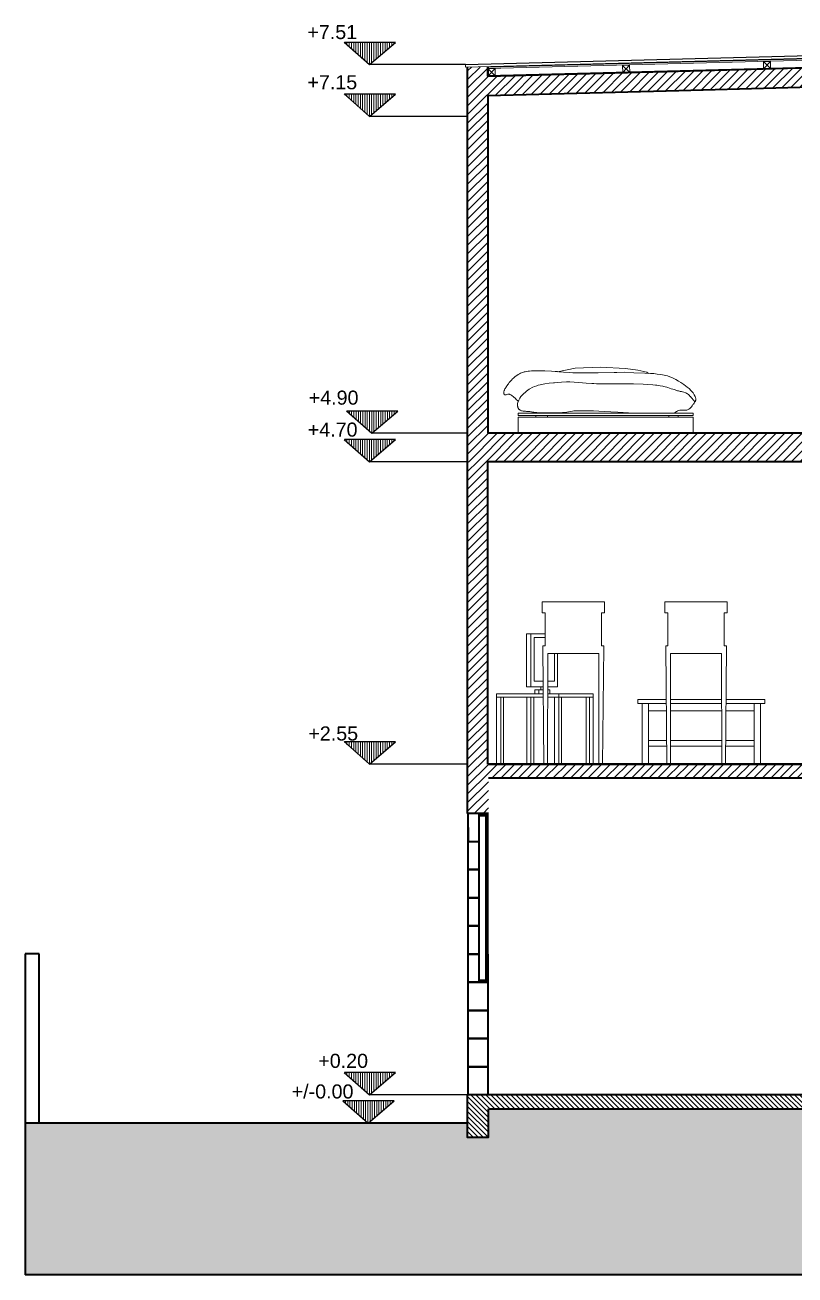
# Model space of a CAD drawing. Header units: metres. Extents: x -2569 to 4336, y -4195 to 694.
# Drawn here: x 3054 to 3601, y -1397 to -509 of the extents above; entities that cross this region are included whole.
import ezdxf

# ---------------------------------------------------------------- set-up
doc = ezdxf.new("R2010")
doc.units = ezdxf.units.M
doc.header["$LTSCALE"] = 5
doc.header["$MEASUREMENT"] = 0
for name, color, linetype, lineweight in [('A-ANNO-NOTE', 7, 'Continuous', 35), ('A-ELEV-MBE1', 7, 'Continuous', 35), ('A-ELEV-PATT', 255, 'Continuous', 18), ('A-FLOR-LEVL', 7, 'Continuous', 35), ('A-FURN', 253, 'Continuous', 18), ('A-FURN-', 253, 'Continuous', 0), ('A-SECT-MCUT', 7, 'Continuous', 35), ('A-SECT-PATT', 8, 'Continuous', 18), ('A-WALL-FULL', 7, 'Continuous', 35), ('TETTO', 36, 'Continuous', 18), ('TETTO ESTERNO', 56, 'Continuous', 25)]:
    doc.layers.add(name, color=color, linetype=linetype, lineweight=lineweight)
doc.layers.add('quote', color=82, linetype='Continuous')
doc.styles.add('ARIAL', font='arial.ttf')

msp = doc.modelspace()

# ---------------------------------------------------------------- hatches: boundary and pattern name
at = {"layer": 'A-ELEV-PATT'}
h = msp.add_hatch(dxfattribs=at)
h.set_pattern_fill('ANSI31', color=256, scale=0.5, angle=225, style=0)
h.set_pattern_definition([(270, (23747.5095, -13703.6741), (1.5875, -4e-15), [])])
h.paths.add_polyline_path([(3280.77, -521.32), (3299.17, -537.17), (3317.57, -521.32)])
h = msp.add_hatch(dxfattribs=at)
h.set_pattern_fill('ANSI31', color=256, scale=0.5, angle=225, style=0)
h.set_pattern_definition([(270, (23747.5095, -13740.5054), (1.5875, -4e-15), [])])
h.paths.add_polyline_path([(3280.77, -558.15), (3299.17, -574), (3317.57, -558.15)])
h = msp.add_hatch(dxfattribs=at)
h.set_pattern_fill('ANSI31', color=256, scale=0.5, angle=225, style=0)
h.set_pattern_definition([(270, (23749.2187, -13965.5795), (1.5875, -4e-15), [])])
h.paths.add_polyline_path([(3282.48, -783.22), (3300.88, -799.08), (3319.28, -783.22)])
h = msp.add_hatch(dxfattribs=at)
h.set_pattern_fill('ANSI31', color=256, scale=0.5, angle=225, style=0)
h.set_pattern_definition([(270, (23747.5095, -13985.8764), (1.5875, -4e-15), [])])
h.paths.add_polyline_path([(3280.77, -803.52), (3299.17, -819.37), (3317.57, -803.52)])
h = msp.add_hatch(dxfattribs=at)
h.set_pattern_fill('ANSI31', color=256, scale=0.5, angle=225, style=0)
h.set_pattern_definition([(270, (23747.5095, -14200.5811), (1.5875, -4e-15), [])])
h.paths.add_polyline_path([(3280.77, -1018.22), (3299.17, -1034.08), (3317.57, -1018.22)])
h = msp.add_hatch(dxfattribs=at)
h.set_pattern_fill('ANSI31', color=256, scale=0.5, angle=225, style=0)
h.set_pattern_definition([(270, (23747.5095, -14435.4625), (1.5875, -4e-15), [])])
h.paths.add_polyline_path([(3280.77, -1253.1), (3299.17, -1268.96), (3317.57, -1253.1)])
h = msp.add_hatch(dxfattribs=at)
h.set_pattern_fill('ANSI31', color=256, scale=0.5, angle=225, style=0)
h.set_pattern_definition([(270, (23746.4143, -14455.5142), (1.5875, -4e-15), [])])
h.paths.add_polyline_path([(3279.68, -1273.16), (3298.08, -1289.01), (3316.48, -1273.16)])
at = {"layer": 'A-SECT-PATT'}
h = msp.add_hatch(dxfattribs=at)
h.set_pattern_fill('ANSI31', color=256, scale=35)
h.paths.add_polyline_path([(3972.97, -539.04), (3965.74, -539.04), (3965.83, -530.19), (3672.77, -537.81), (3672.77, -537.86), (3671.33, -537.84), (3483.85, -542.72), (3483.85, -542.72), (3478.85, -542.85), (3382.94, -545.34), (3382.94, -538.96), (3368.94, -538.96), (3368.68, -819), (3382.94, -819.01), (3824.91, -819.02), (3824.91, -834.04), (3838.97, -834.04), (3838.97, -819.16), (3838.97, -834.04), (3838.97, -834.04), (3838.97, -819.16), (3958.97, -819.16), (3973.22, -819.16)])
h.paths.add_polyline_path([(3382.94, -799.04), (3382.94, -558.97), (3518.57, -555.46), (3672.64, -551.46), (3958.97, -543.85), (3958.97, -798.9), (3834.83, -798.95), (3834.83, -798.95), (3814.83, -798.95), (3598.44, -799.04), (3523.44, -799.04)], flags=16)
h.paths.add_polyline_path([(3404.59, -798.61), (3404.59, -787.54), (3417.04, -787.54), (3417.04, -786.39), (3404.59, -786.39), (3404.59, -784.77), (3487.72, -784.77), (3486.92, -784.72), (3484.99, -784.61), (3482.93, -784.49), (3475.39, -784.06), (3470.41, -783.78), (3465.65, -783.5), (3461.92, -783.29), (3458.09, -783.07), (3457.23, -783.06), (3455.92, -783.04), (3452.25, -783), (3450.7, -782.99), (3449.17, -783), (3446.69, -783.02), (3444.21, -783.12), (3443.1, -783.21), (3441.57, -783.44), (3439.05, -783.95), (3436.17, -784.28), (3433.43, -784.49), (3430.89, -784.52), (3429.17, -784.55), (3426.1, -784.58), (3422.1, -784.55), (3420.56, -784.5), (3419.88, -784.47), (3419.19, -784.43), (3418.4, -784.39), (3417.91, -784.33), (3417.25, -784.28), (3416.1, -784.18), (3415.1, -784.02), (3414.64, -783.94), (3413.57, -783.76), (3412.32, -783.57), (3411.38, -783.5), (3410.91, -783.47), (3410.51, -783.46), (3409.71, -783.4), (3408.36, -783.3), (3407.38, -783.11), (3406.49, -782.94), (3405.9, -782.52), (3404.96, -781.84), (3404.62, -781.12), (3404.29, -780.41), (3404.03, -778.62), (3404.21, -777.76), (3404.35, -777.09), (3404.64, -776.28), (3403.26, -774.9), (3402.63, -774.27), (3401.21, -773), (3400.19, -772.23), (3399.38, -771.76), (3398.78, -771.46), (3398.42, -771.32), (3397.84, -771.24), (3397.61, -771.26), (3397.19, -771.33), (3396.65, -771.48), (3396.05, -771.63), (3395.79, -771.68), (3395.55, -771.7), (3394.8, -771.7), (3394.28, -770.62), (3394.51, -769.16), (3394.81, -768.42), (3394.99, -767.97), (3395.48, -766.96), (3396.18, -765.86), (3396.77, -764.99), (3397.22, -764.32), (3397.66, -763.81), (3398.48, -762.75), (3399.45, -761.68), (3400.03, -761.03), (3400.41, -760.61), (3401.45, -759.63), (3402.43, -758.79), (3403.6, -757.89), (3404.54, -757.3), (3405.48, -756.72), (3406.29, -756.37), (3406.91, -756.1), (3407.96, -755.77), (3409.14, -755.33), (3410.73, -755.08), (3411.67, -754.89), (3412.69, -754.79), (3414.02, -754.68), (3418.44, -754.59), (3423.55, -754.72), (3428.21, -754.98), (3430.81, -755.13), (3432.67, -755.25), (3445.07, -752.78), (3463.13, -752.01), (3480.87, -752.93), (3489.43, -754.16), (3495.85, -755.7), (3497.04, -756.43), (3498.49, -756.51), (3500.9, -756.63), (3503.3, -756.9), (3505.84, -757.24), (3507.06, -757.45), (3510.5, -758.27), (3512.17, -758.81), (3514.14, -759.65), (3516.55, -760.84), (3518.4, -761.89), (3520.18, -763), (3522.27, -764.44), (3524.52, -766.16), (3525.98, -767.27), (3527.45, -768.87), (3528.73, -770.27), (3529.58, -771.66), (3530.35, -773.15), (3530.53, -773.81), (3530.75, -774.56), (3530.59, -775.97), (3529.97, -777), (3529.48, -777.61), (3528.99, -778.21), (3528.67, -778.64), (3528.07, -779.53), (3527.66, -780.12), (3526.26, -781.75), (3524.55, -782.48), (3523.03, -782.58), (3522.21, -782.55), (3521.75, -782.54), (3521.2, -782.5), (3520.35, -782.5), (3519.4, -782.61), (3518.61, -782.79), (3517.79, -783.1), (3516.52, -783.83), (3515.53, -784.64), (3515.5, -784.77), (3528.81, -784.77), (3528.81, -786.39), (3518.07, -786.39), (3518.07, -787.54), (3528.81, -787.54), (3528.81, -798.61)], flags=0)
h.paths.add_polyline_path([(3404.4, -780.6), (3404.67, -781.29), (3404.86, -781.52), (3404.52, -781.06)], flags=0)
h.paths.add_polyline_path([(3405.28, -782.05), (3405.82, -782.5), (3406.39, -782.78), (3405.59, -782.43)], flags=0)
h.paths.add_polyline_path([(3394.41, -770.81), (3394.65, -771.59), (3395.15, -771.67), (3394.51, -771.45)], flags=0)
h.paths.add_polyline_path([(3412.46, -767.68), (3414.91, -766.23), (3416.13, -765.8), (3418.24, -765.06), (3420.24, -764.56), (3423.56, -763.85), (3426.48, -763.51), (3430.04, -763.09), (3432.3, -762.88), (3435.35, -762.65), (3438.84, -762.51), (3441.37, -762.54), (3444.45, -762.72), (3447.53, -762.95), (3450.36, -763.17), (3452.94, -763.35), (3456.86, -763.64), (3458.41, -763.71), (3460.14, -763.79), (3461.43, -763.83), (3462.72, -763.85), (3463.89, -763.87), (3464.82, -763.87), (3466.76, -763.88), (3471.04, -763.87), (3475.84, -763.83), (3478.91, -763.82), (3486.4, -763.88), (3493.29, -764.08), (3496.14, -764.24), (3500.15, -764.57), (3501.97, -764.8), (3502.97, -764.91), (3504.37, -765.13), (3505.35, -765.28), (3507.2, -765.58), (3507.95, -765.78), (3508.97, -766.05), (3510.66, -766.5), (3512.02, -766.96), (3513.24, -767.34), (3514.51, -767.76), (3515.26, -768), (3516.03, -768.26), (3516.95, -768.55), (3517.77, -768.81), (3518.46, -768.97), (3519.59, -769.23), (3520, -769.32), (3520.49, -769.41), (3521.19, -769.59), (3522.29, -769.86), (3523.28, -770.17), (3523.85, -770.33), (3525.03, -771.11), (3526.24, -772.22), (3526.84, -772.95), (3527.31, -773.48), (3527.86, -774.08), (3528.52, -774.72), (3529.2, -775.64), (3529.48, -776.01), (3530.02, -776.89), (3530.41, -776.34), (3530.54, -775.86), (3530.27, -776.59), (3529.89, -777.08), (3529.88, -776.78), (3529.73, -776.42), (3529.48, -776.01), (3528.69, -774.95), (3528.24, -774.45), (3527.86, -774.08), (3527.31, -773.48), (3526.84, -772.95), (3526.58, -772.63), (3525.97, -771.98), (3525.43, -771.48), (3524.9, -771.02), (3524.32, -770.64), (3523.72, -770.3), (3522.29, -769.86), (3521.19, -769.59), (3520.49, -769.41), (3519.9, -769.3), (3519.16, -769.13), (3518.46, -768.97), (3517.77, -768.81), (3516.95, -768.55), (3516.03, -768.26), (3515.26, -768), (3514.51, -767.76), (3513.24, -767.34), (3512.02, -766.96), (3510.94, -766.6), (3510.13, -766.36), (3508.97, -766.05), (3507.95, -765.78), (3507.2, -765.58), (3505.35, -765.28), (3504.37, -765.13), (3502.97, -764.91), (3501.97, -764.8), (3500.15, -764.57), (3496.14, -764.24), (3493.29, -764.08), (3486.4, -763.88), (3478.91, -763.82), (3475.84, -763.83), (3471.04, -763.87), (3466.76, -763.88), (3464.82, -763.87), (3463.89, -763.87), (3462.72, -763.85), (3461.43, -763.83), (3460.14, -763.79), (3458.41, -763.71), (3456.86, -763.64), (3452.94, -763.35), (3450.36, -763.17), (3447.53, -762.95), (3444.45, -762.72), (3441.37, -762.54), (3438.84, -762.51), (3435.35, -762.65), (3432.3, -762.88), (3430.36, -763.06), (3429.71, -763.13), (3426.48, -763.51), (3423.56, -763.85), (3420.24, -764.56), (3418.77, -764.92), (3417.84, -765.19), (3416.13, -765.8), (3414.91, -766.23), (3412.46, -767.68), (3411.49, -768.33), (3410.06, -769.37), (3409.67, -769.73), (3410.96, -768.69)], flags=0)
h.paths.add_polyline_path([(3603.81, -798.1), (3603.81, -598.1), (3663.81, -598.1), (3663.81, -798.1)], flags=0)
h.paths.add_polyline_path([(3805.34, -771.42), (3805.56, -771.16), (3805.2, -771.23)], flags=0)
h.paths.add_polyline_path([(3804.21, -771.37), (3804.55, -771.4), (3804.66, -771.37)], flags=0)
h.paths.add_polyline_path([(3748.72, -796.94, 1), (3745.34, -796.94, 1)], flags=0)
edge = h.paths.add_edge_path(flags=0)
edge.add_line((3736.59, -783.01), (3736.09, -746.26))
edge.add_line((3736.09, -746.26), (3735.52, -733.18))
edge.add_line((3735.52, -733.18), (3735.31, -724.25))
edge.add_line((3735.31, -724.25), (3735.38, -723.2))
edge.add_line((3735.38, -723.2), (3735.49, -722.07))
edge.add_line((3735.49, -722.07), (3736.48, -721.45))
edge.add_line((3736.48, -721.45), (3738.02, -721.18))
edge.add_line((3738.02, -721.18), (3739.42, -721.15))
edge.add_line((3739.42, -721.15), (3740.7, -721.28))
edge.add_line((3740.7, -721.28), (3742.43, -721.59))
edge.add_line((3742.43, -721.59), (3743.84, -722.05))
edge.add_line((3743.84, -722.05), (3744.44, -722.42))
edge.add_line((3744.44, -722.42), (3744.65, -722.51))
edge.add_line((3744.65, -722.51), (3745.25, -723.01))
edge.add_line((3745.25, -723.01), (3746.04, -723.67))
edge.add_line((3746.04, -723.67), (3746.64, -724.44))
edge.add_line((3746.64, -724.44), (3747.17, -725.09))
edge.add_line((3747.17, -725.09), (3747.39, -725.36))
edge.add_line((3747.39, -725.36), (3747.67, -725.68))
edge.add_line((3747.67, -725.68), (3747.99, -726.01))
edge.add_line((3747.99, -726.01), (3748.24, -726.23))
edge.add_line((3748.24, -726.23), (3748.71, -726.6))
edge.add_line((3748.71, -726.6), (3749.12, -726.87))
edge.add_line((3749.12, -726.87), (3749.38, -727.04))
edge.add_line((3749.38, -727.04), (3749.38, -725.36))
edge.add_line((3749.38, -725.36), (3754.95, -725.36))
edge.add_arc((3760.79, -725.13), 5.85, 118.29555, 182.24485, ccw=False)
edge.add_line((3758.02, -719.98), (3786.85, -719.98))
edge.add_arc((3784.07, -725.13), 5.85, -2.24485, 61.70445, ccw=False)
edge.add_line((3789.92, -725.36), (3823.83, -725.36))
edge.add_line((3823.83, -725.36), (3823.83, -628))
edge.add_arc((3814.86, -628.42), 8.98, 2.6759, 139.35185)
edge.add_line((3808.05, -622.57), (3809.7, -623.69))
edge.add_arc((3809.14, -624.52), 1, -34.22391, 55.77609, ccw=False)
edge.add_line((3809.96, -625.08), (3806.51, -630.16))
edge.add_arc((3728.69, -628.22), 77.84, 338.99719, 358.57216, ccw=False)
edge.add_arc((3799.46, -655.48), 2, 234.9303, 341.39044, ccw=False)
edge.add_line((3798.31, -657.12), (3776.98, -642.14))
edge.add_arc((3778.13, -640.5), 2, 126.9444, 234.9303, ccw=False)
edge.add_arc((3822.18, -691.05), 69.05, 108.80132, 130.95614, ccw=False)
edge.add_line((3799.93, -625.69), (3803.35, -620.59))
edge.add_arc((3804.18, -621.15), 1, 55.77609, 146.13635, ccw=False)
edge.add_line((3804.74, -620.32), (3806.39, -621.44))
edge.add_arc((3814.86, -628.42), 10.98, 2.41984, 140.52601, ccw=False)
edge.add_line((3825.83, -627.95), (3825.83, -725.36))
edge.add_line((3825.83, -725.36), (3889.38, -725.36))
edge.add_line((3889.38, -725.36), (3889.38, -798.36))
edge.add_line((3889.38, -798.36), (3844.38, -798.36))
edge.add_line((3844.38, -798.36), (3844.38, -745.36))
edge.add_line((3844.38, -745.36), (3803.51, -745.36))
edge.add_line((3803.51, -745.36), (3803.37, -749.38))
edge.add_line((3803.37, -749.38), (3803.06, -760.86))
edge.add_line((3803.06, -760.86), (3804.19, -761.56))
edge.add_line((3804.19, -761.56), (3804.88, -762.39))
edge.add_line((3804.88, -762.39), (3805.41, -763.43))
edge.add_line((3805.41, -763.43), (3805.8, -764.74))
edge.add_line((3805.8, -764.74), (3806.06, -765.92))
edge.add_line((3806.06, -765.92), (3806.19, -766.48))
edge.add_line((3806.19, -766.48), (3806.47, -767.8))
edge.add_line((3806.47, -767.8), (3806.46, -768.57))
edge.add_line((3806.46, -768.57), (3806.45, -769.44))
edge.add_line((3806.45, -769.44), (3805.91, -770.9))
edge.add_line((3805.91, -770.9), (3804.73, -771.43))
edge.add_line((3804.73, -771.43), (3804.79, -771.43))
edge.add_line((3804.79, -771.43), (3805.68, -771.6))
edge.add_line((3805.68, -771.6), (3805.84, -772.48))
edge.add_line((3805.84, -772.48), (3805.87, -773.66))
edge.add_line((3805.87, -773.66), (3805.81, -780.97))
edge.add_line((3805.81, -780.97), (3805.74, -783.81))
edge.add_line((3805.74, -783.81), (3805.54, -785.56))
edge.add_line((3805.54, -785.56), (3804.77, -786.52))
edge.add_line((3804.77, -786.52), (3803.46, -786.8))
edge.add_line((3803.46, -786.8), (3802.66, -798.62))
edge.add_line((3802.66, -798.62), (3799.94, -798.62))
edge.add_line((3799.94, -798.62), (3799.91, -798.19))
edge.add_arc((3798.77, -796.94), 1.69, 261.24483, 312.52643, ccw=False)
edge.add_arc((3798.25, -796.94), 1.69, 180, 278.75517, ccw=False)
edge.add_arc((3798.25, -796.94), 1.69, 114.44701, 180, ccw=False)
edge.add_line((3797.56, -795.41), (3797.56, -794.57))
edge.add_line((3797.56, -794.57), (3772.58, -794.57))
edge.add_line((3772.58, -794.57), (3766.34, -794.57))
edge.add_line((3766.34, -794.57), (3766.34, -795.38))
edge.add_ellipse((3766.2, -796.95), major_axis=(0, 1.68), ratio=0.488012, start_angle=270, end_angle=360, ccw=False)
edge.add_ellipse((3766.2, -796.95), major_axis=(0, 1.68), ratio=0.488012, start_angle=180, end_angle=270, ccw=False)
edge.add_line((3766.68, -798.63), (3765.52, -798.63))
edge.add_line((3765.52, -798.63), (3764.87, -798.63))
edge.add_ellipse((3764.87, -796.95), major_axis=(0, 1.68), ratio=0.488012, start_angle=11.10296, end_angle=180, ccw=False)
edge.add_line((3764.72, -795.3), (3764.72, -795.26))
edge.add_line((3764.72, -795.26), (3764.73, -794.57))
edge.add_line((3764.73, -794.57), (3754.38, -794.57))
edge.add_line((3754.38, -794.57), (3754.38, -798.36))
edge.add_line((3754.38, -798.36), (3752.44, -798.36))
edge.add_line((3752.44, -798.36), (3752.43, -798.62))
edge.add_line((3752.43, -798.62), (3749.38, -798.62))
edge.add_line((3749.38, -798.62), (3749.38, -794.57))
edge.add_line((3749.38, -794.57), (3747.73, -794.57))
edge.add_line((3747.73, -794.57), (3747.73, -795.26))
edge.add_line((3747.73, -795.26), (3746.12, -795.26))
edge.add_line((3746.12, -795.26), (3746.12, -794.57))
edge.add_line((3746.12, -794.57), (3746.12, -792.57))
edge.add_line((3746.12, -792.57), (3749.29, -792.57))
edge.add_line((3749.29, -792.57), (3748.92, -787.37))
edge.add_line((3748.92, -787.37), (3746.47, -787.35))
edge.add_line((3746.47, -787.35), (3743.96, -787.3))
edge.add_line((3743.96, -787.3), (3742.88, -787.26))
edge.add_line((3742.88, -787.26), (3741.98, -787.22))
edge.add_line((3741.98, -787.22), (3740.98, -787.06))
edge.add_line((3740.98, -787.06), (3740.25, -786.94))
edge.add_line((3740.25, -786.94), (3739.54, -786.64))
edge.add_line((3739.54, -786.64), (3738.42, -786.16))
edge.add_line((3738.42, -786.16), (3737.79, -785.42))
edge.add_line((3737.79, -785.42), (3737.59, -785.19))
edge.add_line((3737.59, -785.19), (3737.32, -784.66))
edge.add_line((3737.32, -784.66), (3736.94, -783.9))
edge.add_line((3736.94, -783.9), (3736.59, -783.01))
h.paths.add_polyline_path([(3741.42, -721.38), (3743.1, -721.76), (3743.63, -721.99), (3742.83, -721.7), (3741.42, -721.38), (3740.09, -721.21), (3739.41, -721.17), (3738.7, -721.16), (3737.38, -721.25), (3737.23, -721.29), (3738.46, -721.16), (3739.88, -721.18)], flags=0)
h.paths.add_polyline_path([(3766.17, -761.37), (3766.43, -761.37), (3765.94, -761.28)], flags=0)
h.paths.add_polyline_path([(3761.17, -760.24), (3784.09, -760.24, 0.115129), (3789.69, -758.84, 0.14739), (3788.8, -758.13), (3756.07, -758.13, 0.14739), (3755.18, -758.84, 0.123044)], flags=0)
h.paths.add_polyline_path([(3804.73, -762.14), (3804.92, -762.49), (3804.49, -761.85), (3804.17, -761.6)], flags=0)
h.paths.add_polyline_path([(3799.13, -787.02), (3799.39, -787.01), (3799.13, -787.01)], flags=0)
h.paths.add_polyline_path([(3770.97, -792.57), (3770.97, -776.35), (3771.45, -776.35), (3771.52, -762.58), (3770.33, -762.58), (3766.17, -761.95), (3766.17, -760.86), (3754.93, -760.86), (3754.93, -759.33, 0.128582), (3761.17, -760.86), (3772.43, -760.86), (3784.09, -760.86, 0.120656), (3789.93, -759.33), (3789.93, -760.86), (3775.03, -760.86), (3774.53, -762.58), (3773.34, -762.58), (3773.42, -776.36), (3773.9, -776.36), (3773.9, -792.57)], flags=0)
h.paths.add_polyline_path([(3745.79, -723.46), (3745.75, -723.43), (3746.05, -723.76), (3745.91, -723.59)], flags=0)
h.paths.add_polyline_path([(3763.87, -749.1, -1), (3759.51, -749.1, -1)], flags=0)
edge = h.paths.add_edge_path(flags=0)
edge.add_ellipse((3765.52, -796.95), major_axis=(0, 1.68), ratio=0.488012, start_angle=270, end_angle=360, ccw=False)
edge.add_line((3766.35, -796.95), (3766.68, -796.95))
edge.add_ellipse((3765.86, -796.95), major_axis=(0, 1.68), ratio=0.488012, start_angle=180, end_angle=270, ccw=False)
edge.add_ellipse((3765.52, -796.95), major_axis=(0, 1.68), ratio=0.488012, start_angle=180, end_angle=270)
edge.add_ellipse((3765.52, -796.95), major_axis=(0, 1.68), ratio=0.488012, start_angle=270, end_angle=360)
edge.add_line((3766.01, -795.26), (3765.52, -795.26))
h.paths.add_polyline_path([(3774.63, -749.12, -1), (3770.27, -749.12, -1)], flags=0)
h.paths.add_polyline_path([(3785.08, -749.16, -1), (3780.72, -749.16, -1)], flags=0)
h.paths.add_polyline_path([(3802.59, -785.92), (3803.15, -785.2), (3803.18, -784.72), (3802.9, -785.76)], flags=0)
h.paths.add_polyline_path([(3929.01, -798.47), (3929.01, -596.47), (3957.01, -596.47), (3957.01, -798.47)], flags=0)
h = msp.add_hatch(dxfattribs=at)
h.set_pattern_fill('ANSI31', color=256, scale=35)
h.paths.add_polyline_path([(3382.94, -819.01), (3368.68, -819), (3368.6, -900.38), (3382.94, -900.38)])
h = msp.add_hatch(dxfattribs=at)
h.set_pattern_fill('ANSI31', color=256, scale=35)
h.paths.add_polyline_path([(3382.94, -900.38), (3368.6, -900.38), (3368.49, -1009.59), (3382.94, -1009.59)])
h.paths.add_polyline_path([(3383.44, -1034.04), (3382.94, -1034.04), (3382.94, -1009.59), (3368.49, -1009.59), (3368.44, -1068.97), (3383.44, -1068.97), (3383.44, -1044.04)])
h = msp.add_hatch(dxfattribs=at)
h.set_pattern_fill('ANSI31', color=256, scale=35)
h.paths.add_polyline_path([(3958.44, -1034.04), (3838.97, -1034.04), (3838.97, -1034.04), (3824.91, -1034.04), (3551.68, -1034.04), (3549.13, -1034.04), (3549.13, -1034.04), (3512.67, -1034.04), (3512.67, -1034.04), (3512.62, -1034.04), (3497.03, -1034.04), (3497.03, -1034.04), (3492.53, -1034.04), (3464.45, -1034.04), (3461.94, -1034.04), (3461.94, -1034.04), (3425.49, -1034.04), (3425.49, -1034.04), (3425.43, -1034.04), (3383.44, -1034.04), (3383.44, -1044.04), (3958.44, -1044.04)])
h = msp.add_hatch(dxfattribs=at)
h.set_pattern_fill('ANSI31', color=256, scale=20, angle=90, style=0)
h.set_pattern_definition([(135, (2574.2078, -1592.9256), (-1.767767, -1.767767), [])])
h.paths.add_polyline_path([(3368.44, -1268.97), (3368.44, -1298.97), (3383.44, -1298.97), (3383.44, -1278.97), (3958.44, -1278.97), (3958.44, -1298.97), (3973.44, -1298.97), (3973.44, -1268.97)])
h = msp.add_hatch(dxfattribs=at)
h.set_pattern_fill('DOTS', color=256, scale=100, angle=90, style=0)
h.set_pattern_definition([(360, (3054.437, -2631.2624), (3.125, 6.25), [0, -6.25])])
h.paths.add_polyline_path([(4335.97, -1286.04), (4289.21, -1286.04), (4289.21, -1288.97), (3973.44, -1288.97), (3973.44, -1298.97), (3958.44, -1298.86), (3958.44, -1278.97), (3598.44, -1278.97), (3623.95, -1278.97), (3548.95, -1278.97), (3568.86, -1278.97), (3573.44, -1278.97), (3383.44, -1278.97), (3383.44, -1298.97), (3368.44, -1298.97), (3368.44, -1288.97), (3054.44, -1288.97), (3054.44, -1396.88), (4335.97, -1396.88)])
h.paths.add_polyline_path([(3955.48, -1396.88), (3977.31, -1396.88)])
h.paths.add_polyline_path([(3578.87, -1396.88), (3599.97, -1396.88)], flags=17)
h.paths.add_polyline_path([(3367.21, -1396.88), (3389.04, -1396.88)], flags=17)

# ---------------------------------------------------------------- linework, layer by layer
at = {"layer": 'A-ANNO-NOTE'}
msp.add_line((3383.44, -1068.97), (3368.44, -1068.97), dxfattribs=at)
at = {"layer": 'A-ELEV-MBE1'}
for p, q in [((3383.06, -538.96), (3382.94, -538.96)), ((3518.21, -541.69), (3667.76, -537.81)), ((3382.94, -545.34), (3518.28, -541.69)), ((3382.94, -558.97), (3518.57, -555.46)), ((3518.57, -555.46), (3672.64, -551.46)), ((3523.44, -799.04), (3382.94, -799.04)), ((3523.44, -799.04), (3518.44, -799.04)), ((3598.44, -799.04), (3523.44, -799.04)), ((3958.97, -798.9), (3598.44, -799.04)), ((3368.97, -1188.97), (3368.97, -1068.84)), ((3376.97, -1188.97), (3376.97, -1068.97)), ((3376.97, -1068.97), (3381.97, -1068.97)), ((3376.97, -1070.47), (3381.97, -1070.47)), ((3381.97, -1188.97), (3381.97, -1068.97)), ((3382.97, -1168.97), (3382.97, -1068.97)), ((3368.97, -1078.97), (3368.97, -1088.97)), ((3368.97, -1088.97), (3376.97, -1088.97)), ((3368.97, -1108.97), (3376.97, -1108.97)), ((3376.97, -1108.97), (3368.97, -1108.97)), ((3368.97, -1128.97), (3376.97, -1128.97)), ((3376.97, -1128.97), (3368.97, -1128.97)), ((3368.97, -1148.97), (3376.97, -1148.97)), ((3376.97, -1148.97), (3368.97, -1148.97)), ((3064.44, -1168.78), (3054.44, -1168.78)), ((3054.44, -1168.78), (3054.44, -1278.97)), ((3064.44, -1168.78), (3054.44, -1168.78)), ((3054.44, -1168.78), (3054.44, -1288.97)), ((3064.44, -1278.97), (3064.44, -1168.78)), ((3064.44, -1288.97), (3064.44, -1168.78)), ((3368.97, -1168.97), (3376.97, -1168.97)), ((3376.97, -1168.97), (3368.97, -1168.97)), ((3381.97, -1168.97), (3382.97, -1168.97)), ((3382.97, -1168.97), (3382.97, -1188.97)), ((3382.97, -1188.97), (3368.97, -1188.97)), ((3376.97, -1187.47), (3381.97, -1187.47)), ((3376.97, -1188.97), (3381.97, -1188.97)), ((3368.44, -1288.97), (3054.44, -1288.97)), ((3054.44, -1288.97), (3054.44, -1396.88)), ((4335.97, -1396.88), (3054.44, -1396.88))]:
    msp.add_line(p, q, dxfattribs=at)
for points in [[(3381.97, -1088.97), (3382.97, -1088.97)], [(3381.97, -1108.97), (3382.97, -1108.97)], [(3381.97, -1128.97), (3382.97, -1128.97)], [(3381.97, -1148.97), (3382.97, -1148.97)]]:
    msp.add_lwpolyline(points, dxfattribs=at)
at = {"layer": 'A-FLOR-LEVL'}
for p, q in [((3368.44, -538.9), (3368.44, -1068.97)), ((3382.94, -538.96), (3382.94, -545.34)), ((3382.94, -558.97), (3382.94, -799.04))]:
    msp.add_line(p, q, dxfattribs=at)
at = {"layer": 'A-FURN'}
for p, q in [((3412.69, -754.79), (3414.02, -754.68)), ((3414.02, -754.68), (3418.44, -754.59)), ((3418.44, -754.59), (3423.55, -754.72)), ((3432.46, -755.29), (3445.07, -752.78)), ((3445.07, -752.78), (3463.13, -752.01)), ((3463.13, -752.01), (3480.87, -752.93)), ((3480.87, -752.93), (3489.43, -754.16)), ((3489.43, -754.16), (3495.85, -755.7)), ((3397.66, -763.81), (3398.28, -763)), ((3398.28, -763), (3398.7, -762.51)), ((3398.7, -762.51), (3399.45, -761.68)), ((3399.45, -761.68), (3400.03, -761.03)), ((3400.03, -761.03), (3400.41, -760.61)), ((3400.41, -760.61), (3401.45, -759.63)), ((3401.45, -759.63), (3402.43, -758.79)), ((3402.43, -758.79), (3403.6, -757.89)), ((3403.6, -757.89), (3404.54, -757.3)), ((3404.54, -757.3), (3405.48, -756.72)), ((3405.48, -756.72), (3406.29, -756.37)), ((3406.29, -756.37), (3406.91, -756.1)), ((3406.91, -756.1), (3407.96, -755.77)), ((3407.96, -755.77), (3408.84, -755.44)), ((3408.84, -755.44), (3409.52, -755.27)), ((3409.52, -755.27), (3410.73, -755.08)), ((3410.73, -755.08), (3411.67, -754.89)), ((3411.67, -754.89), (3412.69, -754.79)), ((3423.55, -754.72), (3428.21, -754.98)), ((3426.48, -763.51), (3423.56, -763.85)), ((3429.71, -763.13), (3426.48, -763.51)), ((3428.21, -754.98), (3430.81, -755.13)), ((3430.36, -763.06), (3429.71, -763.13)), ((3432.3, -762.88), (3430.36, -763.06)), ((3430.81, -755.13), (3432.46, -755.23)), ((3435.35, -762.65), (3432.3, -762.88)), ((3432.46, -755.23), (3433.48, -755.32)), ((3433.48, -755.32), (3434.87, -755.45)), ((3434.87, -755.45), (3436.84, -755.62)), ((3438.84, -762.51), (3435.35, -762.65)), ((3436.84, -755.62), (3440.87, -755.83)), ((3441.37, -762.54), (3438.84, -762.51)), ((3440.87, -755.83), (3443.34, -755.98)), ((3444.45, -762.72), (3441.37, -762.54)), ((3443.34, -755.98), (3450.18, -756.17)), ((3447.53, -762.95), (3444.45, -762.72)), ((3450.36, -763.17), (3447.53, -762.95)), ((3450.18, -756.17), (3461.36, -756.17)), ((3452.94, -763.35), (3450.36, -763.17)), ((3456.86, -763.64), (3452.94, -763.35)), ((3461.36, -756.17), (3472.81, -755.78)), ((3472.81, -755.78), (3474.69, -755.73)), ((3474.69, -755.73), (3479.83, -755.71)), ((3479.83, -755.71), (3486.65, -755.98)), ((3486.65, -755.98), (3494.52, -756.3)), ((3494.52, -756.3), (3498.49, -756.51)), ((3495.85, -755.7), (3497.04, -756.43)), ((3498.49, -756.51), (3500.9, -756.63)), ((3500.9, -756.63), (3503.3, -756.9)), ((3503.3, -756.9), (3505.84, -757.24)), ((3505.84, -757.24), (3507.06, -757.45)), ((3507.06, -757.45), (3510.5, -758.27)), ((3510.5, -758.27), (3512.17, -758.81)), ((3512.17, -758.81), (3514.14, -759.65)), ((3514.14, -759.65), (3516.55, -760.84)), ((3516.55, -760.84), (3518.4, -761.89)), ((3518.4, -761.89), (3520.18, -763)), ((3520.18, -763), (3522.27, -764.44)), ((3394.36, -770.27), (3394.38, -769.96)), ((3394.37, -770.52), (3394.36, -770.27)), ((3394.37, -770.56), (3394.37, -770.52)), ((3394.41, -770.81), (3394.37, -770.56)), ((3394.38, -769.96), (3394.44, -769.61)), ((3394.48, -771.04), (3394.41, -770.81)), ((3394.44, -769.61), (3394.52, -769.24)), ((3394.57, -771.23), (3394.48, -771.04)), ((3394.52, -769.24), (3394.59, -768.95)), ((3394.69, -771.39), (3394.57, -771.23)), ((3394.59, -768.95), (3394.73, -768.62)), ((3394.81, -771.51), (3394.69, -771.39)), ((3394.73, -768.62), (3394.81, -768.42)), ((3394.81, -768.42), (3394.99, -767.97)), ((3394.98, -771.61), (3394.81, -771.51)), ((3395.15, -771.67), (3394.98, -771.61)), ((3394.99, -767.97), (3395.23, -767.46)), ((3395.34, -771.7), (3395.15, -771.67)), ((3395.23, -767.46), (3395.47, -766.98)), ((3395.55, -771.7), (3395.34, -771.7)), ((3395.47, -766.98), (3395.82, -766.42)), ((3395.79, -771.68), (3395.55, -771.7)), ((3396.05, -771.63), (3395.79, -771.68)), ((3395.82, -766.42), (3396.18, -765.86)), ((3396.65, -771.48), (3396.05, -771.63)), ((3396.18, -765.86), (3396.5, -765.38)), ((3396.5, -765.38), (3396.77, -764.99)), ((3397.19, -771.33), (3396.65, -771.48)), ((3396.77, -764.99), (3397.22, -764.32)), ((3397.61, -771.26), (3397.19, -771.33)), ((3397.22, -764.32), (3397.66, -763.81)), ((3397.84, -771.24), (3397.61, -771.26)), ((3398.42, -771.32), (3397.84, -771.24)), ((3397.84, -771.24), (3397.84, -771.24)), ((3398.78, -771.46), (3398.42, -771.32)), ((3399.38, -771.76), (3398.78, -771.46)), ((3400.19, -772.23), (3399.38, -771.76)), ((3401.21, -773), (3400.19, -772.23)), ((3407.57, -771.72), (3406.49, -772.83)), ((3408.3, -770.96), (3407.57, -771.72)), ((3409.67, -769.73), (3408.3, -770.96)), ((3410.55, -769.02), (3409.67, -769.73)), ((3411.49, -768.33), (3410.55, -769.02)), ((3412.46, -767.68), (3411.49, -768.33)), ((3414.91, -766.23), (3412.46, -767.68)), ((3416.13, -765.8), (3414.91, -766.23)), ((3417.84, -765.19), (3416.13, -765.8)), ((3418.77, -764.92), (3417.84, -765.19)), ((3420.24, -764.56), (3418.77, -764.92)), ((3423.56, -763.85), (3420.24, -764.56)), ((3458.41, -763.71), (3456.86, -763.64)), ((3460.14, -763.79), (3458.41, -763.71)), ((3461.43, -763.83), (3460.14, -763.79)), ((3462.72, -763.85), (3461.43, -763.83)), ((3463.89, -763.87), (3462.72, -763.85)), ((3464.82, -763.87), (3463.89, -763.87)), ((3466.76, -763.88), (3464.82, -763.87)), ((3471.04, -763.87), (3466.76, -763.88)), ((3475.84, -763.83), (3471.04, -763.87)), ((3478.91, -763.82), (3475.84, -763.83)), ((3486.4, -763.88), (3478.91, -763.82)), ((3493.29, -764.08), (3486.4, -763.88)), ((3496.14, -764.24), (3493.29, -764.08)), ((3500.15, -764.57), (3496.14, -764.24)), ((3501.97, -764.8), (3500.15, -764.57)), ((3502.97, -764.91), (3501.97, -764.8)), ((3504.37, -765.13), (3502.97, -764.91)), ((3505.35, -765.28), (3504.37, -765.13)), ((3507.2, -765.58), (3505.35, -765.28)), ((3507.95, -765.78), (3507.2, -765.58)), ((3508.97, -766.05), (3507.95, -765.78)), ((3510.13, -766.36), (3508.97, -766.05)), ((3510.94, -766.6), (3510.13, -766.36)), ((3512.02, -766.96), (3510.94, -766.6)), ((3513.24, -767.34), (3512.02, -766.96)), ((3514.51, -767.76), (3513.24, -767.34)), ((3515.26, -768), (3514.51, -767.76)), ((3516.03, -768.26), (3515.26, -768)), ((3516.95, -768.55), (3516.03, -768.26)), ((3517.77, -768.81), (3516.95, -768.55)), ((3518.46, -768.97), (3517.77, -768.81)), ((3519.16, -769.13), (3518.46, -768.97)), ((3519.59, -769.23), (3519.16, -769.13)), ((3520, -769.32), (3519.59, -769.23)), ((3520.49, -769.41), (3520, -769.32)), ((3521.19, -769.59), (3520.49, -769.41)), ((3522.29, -769.86), (3521.19, -769.59)), ((3522.27, -764.44), (3524.52, -766.16)), ((3523.28, -770.17), (3522.29, -769.86)), ((3523.67, -770.28), (3523.28, -770.17)), ((3524.32, -770.64), (3523.67, -770.28)), ((3524.9, -771.02), (3524.32, -770.64)), ((3524.52, -766.16), (3525.98, -767.27)), ((3525.43, -771.48), (3524.9, -771.02)), ((3525.97, -771.98), (3525.43, -771.48)), ((3526.58, -772.63), (3525.97, -771.98)), ((3525.98, -767.27), (3527.45, -768.87)), ((3527.45, -768.87), (3528.73, -770.27)), ((3528.73, -770.27), (3529.58, -771.66)), ((3529.58, -771.66), (3530.19, -772.85)), ((3402.63, -774.27), (3401.21, -773)), ((3403.26, -774.9), (3402.63, -774.27)), ((3404.36, -776), (3403.26, -774.9)), ((3404.21, -777.76), (3404.03, -778.62)), ((3404.03, -778.62), (3404.2, -779.8)), ((3404.2, -779.8), (3404.25, -780.06)), ((3404.35, -777.09), (3404.21, -777.76)), ((3404.25, -780.06), (3404.27, -780.16)), ((3404.27, -780.16), (3404.4, -780.6)), ((3404.94, -775.45), (3404.35, -777.09)), ((3404.64, -776.16), (3404.36, -776)), ((3404.4, -780.6), (3404.49, -780.84)), ((3404.49, -780.84), (3404.62, -781.12)), ((3404.62, -781.12), (3404.72, -781.33)), ((3405.77, -773.98), (3404.94, -775.45)), ((3406.49, -772.83), (3405.77, -773.98)), ((3526.84, -772.95), (3526.58, -772.63)), ((3527.66, -780.12), (3526.58, -781.37)), ((3527.31, -773.48), (3526.84, -772.95)), ((3527.63, -773.83), (3527.31, -773.48)), ((3527.86, -774.08), (3527.63, -773.83)), ((3528.07, -779.53), (3527.66, -780.12)), ((3528.24, -774.45), (3527.86, -774.08)), ((3528.67, -778.64), (3528.07, -779.53)), ((3528.69, -774.95), (3528.24, -774.45)), ((3528.99, -778.21), (3528.67, -778.64)), ((3528.87, -775.19), (3528.69, -774.95)), ((3529.2, -775.64), (3528.87, -775.19)), ((3529.48, -777.61), (3528.99, -778.21)), ((3529.48, -776.01), (3529.2, -775.64)), ((3529.73, -776.42), (3529.48, -776.01)), ((3529.56, -777.5), (3529.48, -777.61)), ((3529.89, -777.08), (3529.56, -777.5)), ((3529.88, -776.78), (3529.73, -776.42)), ((3529.89, -777.08), (3529.88, -776.78)), ((3530.12, -776.76), (3529.89, -777.08)), ((3530.28, -776.48), (3530.12, -776.76)), ((3530.19, -772.85), (3530.29, -773.08)), ((3530.32, -776.4), (3530.28, -776.48)), ((3530.29, -773.08), (3530.45, -773.52)), ((3530.44, -776.14), (3530.32, -776.4)), ((3530.54, -775.86), (3530.44, -776.14)), ((3530.45, -773.52), (3530.53, -773.81)), ((3530.53, -773.81), (3530.65, -774.21)), ((3530.6, -775.63), (3530.54, -775.86)), ((3530.65, -775.41), (3530.6, -775.63)), ((3530.65, -774.21), (3530.67, -774.54)), ((3530.7, -774.98), (3530.65, -775.41)), ((3530.67, -774.54), (3530.7, -774.98)), ((3404.72, -781.33), (3404.86, -781.52)), ((3404.86, -781.52), (3404.91, -781.59)), ((3404.91, -781.59), (3405.15, -781.89)), ((3405.15, -781.89), (3405.28, -782.05)), ((3405.28, -782.05), (3405.47, -782.21)), ((3405.47, -782.21), (3405.9, -782.52)), ((3405.9, -782.52), (3406.09, -782.65)), ((3406.09, -782.65), (3406.39, -782.78)), ((3406.39, -782.78), (3406.83, -783)), ((3406.83, -783), (3407.38, -783.11)), ((3407.38, -783.11), (3408.02, -783.23)), ((3408.02, -783.23), (3408.38, -783.28)), ((3408.38, -783.28), (3408.52, -783.3)), ((3408.52, -783.3), (3408.91, -783.34)), ((3408.91, -783.34), (3409.71, -783.4)), ((3409.71, -783.4), (3410.51, -783.46)), ((3410.51, -783.46), (3410.91, -783.47)), ((3410.91, -783.47), (3411.38, -783.5)), ((3411.38, -783.5), (3411.82, -783.53)), ((3411.82, -783.53), (3412.32, -783.57)), ((3412.32, -783.57), (3412.8, -783.64)), ((3412.8, -783.64), (3413.57, -783.76)), ((3413.57, -783.76), (3414.11, -783.85)), ((3414.11, -783.85), (3414.64, -783.94)), ((3414.64, -783.94), (3415.1, -784.02)), ((3415.1, -784.02), (3415.61, -784.1)), ((3415.61, -784.1), (3416.18, -784.17)), ((3416.18, -784.17), (3416.69, -784.23)), ((3416.69, -784.23), (3417.25, -784.28)), ((3417.04, -786.39), (3417.04, -787.54)), ((3417.25, -784.28), (3417.91, -784.33)), ((3417.91, -784.33), (3418.4, -784.39)), ((3418.4, -784.39), (3419.19, -784.43)), ((3419.19, -784.43), (3419.88, -784.47)), ((3419.88, -784.47), (3420.56, -784.5)), ((3420.56, -784.5), (3421.59, -784.53)), ((3421.59, -784.53), (3422.7, -784.56)), ((3422.7, -784.56), (3426.1, -784.58)), ((3425.33, -786.39), (3425.33, -787.54)), ((3426.1, -784.58), (3429.17, -784.55)), ((3429.17, -784.55), (3430.89, -784.52)), ((3430.89, -784.52), (3433.43, -784.49)), ((3433.43, -784.49), (3436.17, -784.28)), ((3436.17, -784.28), (3439.05, -783.95)), ((3439.05, -783.95), (3441.57, -783.44)), ((3441.57, -783.44), (3443.1, -783.21)), ((3443.1, -783.21), (3444.21, -783.12)), ((3444.21, -783.12), (3446.69, -783.02)), ((3446.69, -783.02), (3449.17, -783)), ((3449.17, -783), (3450.7, -782.99)), ((3450.7, -782.99), (3452.25, -783)), ((3452.25, -783), (3455.92, -783.04)), ((3455.92, -783.04), (3457.23, -783.06)), ((3457.23, -783.06), (3458.09, -783.07)), ((3458.09, -783.07), (3461.92, -783.29)), ((3461.92, -783.29), (3465.65, -783.5)), ((3465.65, -783.5), (3470.41, -783.78)), ((3470.41, -783.78), (3475.39, -784.06)), ((3475.39, -784.06), (3482.93, -784.49)), ((3482.93, -784.49), (3484.99, -784.61)), ((3484.99, -784.61), (3486.92, -784.72)), ((3486.92, -784.72), (3487.72, -784.77)), ((3487.72, -784.77), (3487.72, -784.77)), ((3487.72, -784.77), (3487.72, -784.77)), ((3511.54, -786.39), (3511.54, -787.54)), ((3515.53, -784.64), (3515.5, -784.77)), ((3515.66, -784.53), (3515.53, -784.64)), ((3515.81, -784.41), (3515.66, -784.53)), ((3516.33, -783.98), (3515.81, -784.41)), ((3516.71, -783.67), (3516.33, -783.98)), ((3516.91, -783.6), (3516.71, -783.67)), ((3517.62, -783.19), (3516.91, -783.6)), ((3517.79, -783.1), (3517.62, -783.19)), ((3518.61, -782.79), (3517.79, -783.1)), ((3518.07, -786.39), (3518.07, -787.54)), ((3519.4, -782.61), (3518.61, -782.79)), ((3520.35, -782.5), (3519.4, -782.61)), ((3521.2, -782.5), (3520.35, -782.5)), ((3521.75, -782.54), (3521.2, -782.5)), ((3522.21, -782.55), (3521.75, -782.54)), ((3522.63, -782.57), (3522.21, -782.55)), ((3523.21, -782.57), (3522.63, -782.57)), ((3523.92, -782.52), (3523.21, -782.57)), ((3524.34, -782.47), (3523.92, -782.52)), ((3524.83, -782.36), (3524.34, -782.47)), ((3525.87, -781.91), (3524.83, -782.36)), ((3526.58, -781.37), (3525.87, -781.91)), ((3421.55, -918.79), (3465.88, -918.79)), ((3421.55, -926.53), (3421.55, -918.79)), ((3465.88, -918.79), (3465.88, -926.53)), ((3423.67, -926.53), (3421.55, -926.53)), ((3463.76, -950.03), (3463.76, -926.53)), ((3465.88, -926.53), (3463.76, -926.53)), ((3550.95, -950.03), (3550.95, -926.53)), ((3413.62, -941.57), (3410.42, -941.57)), ((3410.42, -941.57), (3410.42, -979.09)), ((3422.12, -950.65), (3422.12, -950.03)), ((3465.31, -950.03), (3465.31, -950.65)), ((3509.31, -950.03), (3510.86, -950.03)), ((3509.31, -950.65), (3509.31, -950.03)), ((3550.95, -950.03), (3552.5, -950.03)), ((3552.5, -950.03), (3552.5, -950.65)), ((3422.9, -1034.04), (3422.12, -950.65)), ((3425.65, -955.39), (3425.49, -1034.04)), ((3461.78, -955.39), (3425.65, -955.39)), ((3461.94, -1034.04), (3461.78, -955.39)), ((3465.31, -950.65), (3464.48, -1034.04)), ((3510.09, -1034.04), (3509.31, -950.65)), ((3512.84, -955.39), (3512.67, -1034.04)), ((3548.96, -955.39), (3512.84, -955.39)), ((3549.13, -1034.04), (3548.96, -955.39)), ((3552.5, -950.65), (3551.67, -1034.04)), ((3389.24, -1034.04), (3389.24, -984.04)), ((3389.24, -984.04), (3422.44, -984.04)), ((3410.42, -979.09), (3413.62, -979.09)), ((3419.34, -981.19), (3416.34, -981.19)), ((3416.34, -981.19), (3416.34, -984.04)), ((3416.34, -984.04), (3419.34, -984.04)), ((3420.62, -979.09), (3420.62, -981.19)), ((3425.59, -984.04), (3457.84, -984.04)), ((3433.34, -984.04), (3433.34, -986.54)), ((3457.84, -984.04), (3457.84, -986.54)), ((3422.6, -986.54), (3389.24, -986.54)), ((3392.24, -986.54), (3392.24, -1034.04)), ((3394.24, -1034.04), (3394.24, -986.54)), ((3410.64, -986.54), (3410.64, -1034.04)), ((3413.64, -986.54), (3413.64, -1034.04)), ((3415.64, -986.54), (3415.64, -1034.04)), ((3457.84, -986.54), (3425.59, -986.54)), ((3433.34, -986.54), (3430.34, -986.54)), ((3430.34, -986.54), (3430.34, -1034.04)), ((3433.34, -986.54), (3433.34, -1034.04)), ((3435.34, -986.54), (3435.34, -1034.04)), ((3452.84, -1034.04), (3452.84, -986.54)), ((3455.34, -986.54), (3455.34, -1034.04)), ((3457.84, -986.54), (3457.84, -1034.04)), ((3425.49, -1034.04), (3422.9, -1034.02)), ((3457.84, -1034.04), (3452.84, -1034.04)), ((3464.48, -1034.04), (3461.94, -1034.04)), ((3512.67, -1034.04), (3510.09, -1034.02)), ((3551.67, -1034.04), (3549.13, -1034.04))]:
    msp.add_line(p, q, dxfattribs=at)
at = {"layer": 'A-FURN', "color": 253}
for p, q in [((3489.71, -988.04), (3489.63, -988.14)), ((3489.63, -988.14), (3489.63, -990.94)), ((3489.63, -990.94), (3489.72, -991.04)), ((3489.73, -988.04), (3489.71, -988.04)), ((3489.72, -991.04), (3509.82, -991.04)), ((3509.8, -988.04), (3489.73, -988.04)), ((3492.53, -1034.04), (3492.53, -991.04)), ((3497.03, -991.04), (3497.03, -1034.04)), ((3512.76, -991.04), (3549.04, -991.04)), ((3549.03, -988.04), (3512.77, -988.04)), ((3551.96, -991.04), (3579.56, -991.04)), ((3579.56, -988.04), (3551.98, -988.04)), ((3572.03, -1034.04), (3572.03, -991.04)), ((3576.53, -991.04), (3576.53, -1034.04)), ((3579.63, -988.14), (3579.56, -988.04)), ((3579.56, -991.04), (3579.63, -990.94)), ((3579.63, -990.94), (3579.63, -988.14)), ((3509.85, -996.04), (3497.03, -996.04)), ((3549.05, -996.04), (3512.75, -996.04)), ((3572.03, -996.04), (3551.93, -996.04)), ((3509.98, -1017.33), (3497.03, -1017.33)), ((3549.1, -1017.33), (3512.71, -1017.33)), ((3572.03, -1017.33), (3551.78, -1017.33)), ((3497.03, -1021.28), (3510.01, -1021.28)), ((3512.7, -1021.28), (3549.1, -1021.28)), ((3551.75, -1021.28), (3572.03, -1021.28))]:
    msp.add_line(p, q, dxfattribs=at)
at = {"layer": 'A-FURN', "color": 251, "true_color": 0x636466}
for p, q in [((3497.03, -1034.04), (3492.53, -1034.04)), ((3576.53, -1034.04), (3572.03, -1034.04))]:
    msp.add_line(p, q, dxfattribs=at)
at = {"layer": 'A-FURN'}
for points in [[(3404.59, -784.77), (3404.59, -786.39), (3528.81, -786.39), (3528.81, -784.77), (3404.59, -784.77)], [(3404.59, -787.54), (3404.59, -798.61), (3528.81, -798.61), (3528.81, -787.54), (3404.59, -787.54)], [(3508.74, -918.79), (3553.06, -918.79), (3553.06, -926.53), (3550.95, -926.53)], [(3510.86, -926.53), (3508.74, -926.53), (3508.74, -918.79)], [(3423.67, -926.53), (3423.67, -950.03)], [(3510.86, -926.53), (3510.86, -950.03)], [(3413.62, -941.57), (3423.67, -941.57)], [(3422.56, -979.09), (3413.62, -979.09), (3413.62, -941.57)], [(3415.94, -943.97), (3423.67, -943.97)], [(3422.53, -974.98), (3415.94, -974.98), (3415.94, -943.97)], [(3432.47, -955.39), (3432.47, -979.09), (3425.6, -979.09)], [(3430.3, -955.39), (3430.3, -974.98), (3425.61, -974.98)], [(3419.34, -981.19), (3419.34, -984.04), (3422.44, -984.04)], [(3422.57, -981.19), (3419.34, -981.19)], [(3425.59, -984.04), (3427.03, -984.04), (3427.03, -981.19), (3425.6, -981.19)]]:
    msp.add_lwpolyline(points, dxfattribs=at)
at = {"layer": 'A-FURN-'}
for p, q in [((3422.12, -950.03), (3423.67, -950.03)), ((3465.31, -950.03), (3463.76, -950.03))]:
    msp.add_line(p, q, dxfattribs=at)
at = {"layer": 'A-SECT-MCUT'}
for p, q in [((3382.94, -1034.04), (3958.97, -1034.04)), ((3958.44, -1044.04), (3383.44, -1044.04)), ((3383.44, -1068.97), (3368.44, -1068.97))]:
    msp.add_line(p, q, dxfattribs=at)
for points in [[(3368.97, -1188.97), (3382.97, -1188.97), (3382.97, -1208.97), (3368.97, -1208.97)], [(3368.97, -1208.97), (3382.97, -1208.97), (3382.97, -1228.97), (3368.97, -1228.97)], [(3368.97, -1228.97), (3382.97, -1228.97), (3382.97, -1248.97), (3368.97, -1248.97)], [(3368.97, -1248.97), (3382.97, -1248.97), (3382.97, -1268.97), (3368.97, -1268.97)]]:
    msp.add_lwpolyline(points, close=True, dxfattribs=at)
for points in [[(3383.44, -1268.97), (3383.44, -1268.97), (3368.44, -1268.97), (3368.44, -1298.97), (3383.44, -1298.97), (3383.44, -1278.97)], [(3973.44, -1268.97), (3368.44, -1268.97)], [(3383.44, -1278.97), (3958.44, -1278.97)]]:
    msp.add_lwpolyline(points, dxfattribs=at)
at = {"layer": 'A-WALL-FULL'}
for p, q in [((3382.94, -819.01), (3824.91, -819.02)), ((3382.94, -1034.04), (3382.94, -819.01)), ((3824.91, -1034.04), (3382.94, -1034.04))]:
    msp.add_line(p, q, dxfattribs=at)
msp.add_lwpolyline([(3973.22, -819.19), (3972.97, -539.04), (3965.74, -539.04), (3965.83, -530.19), (3382.94, -545.34), (3382.94, -538.96)], dxfattribs=at)
at = {"layer": 'quote'}
for p, q in [((3281.02, -521.14), (3299.07, -537.13)), ((3317.55, -521.32), (3281.22, -521.32)), ((3299.07, -537.13), (3317.55, -521.32)), ((3367.23, -537.13), (3299.07, -537.13)), ((3281.02, -557.97), (3299.07, -573.96)), ((3317.55, -558.15), (3281.22, -558.15)), ((3299.07, -573.96), (3317.55, -558.15)), ((3368.94, -573.96), (3299.07, -573.96)), ((3282.73, -783.04), (3300.77, -799.04)), ((3319.26, -783.22), (3282.93, -783.22)), ((3300.77, -799.04), (3319.26, -783.22)), ((3368.94, -799.04), (3300.77, -799.04)), ((3281.02, -803.34), (3299.07, -819.33)), ((3317.55, -803.52), (3281.22, -803.52)), ((3299.07, -819.33), (3317.55, -803.52)), ((3368.94, -819.2), (3299.07, -819.33)), ((3281.02, -1018.05), (3299.07, -1034.04)), ((3317.55, -1018.22), (3281.22, -1018.22)), ((3299.07, -1034.04), (3317.55, -1018.22)), ((3368.44, -1034.04), (3299.07, -1034.04)), ((3281.02, -1252.93), (3299.07, -1268.92)), ((3317.55, -1253.1), (3281.22, -1253.1)), ((3299.07, -1268.92), (3317.55, -1253.1)), ((3368.44, -1268.97), (3299.04, -1268.9)), ((3280.12, -1273.16), (3297.97, -1288.97)), ((3316.46, -1273.16), (3280.12, -1273.16)), ((3297.97, -1288.97), (3316.46, -1273.16))]:
    msp.add_line(p, q, dxfattribs=at)
at = {"layer": 'TETTO'}
for p, q in [((3367.28, -538.93), (3972.33, -523.21)), ((3383.05, -539.96), (3670.07, -532.52)), ((3383.06, -538.96), (3670.08, -531.52)), ((3367.23, -537.13), (3367.28, -538.93)), ((3383.2, -540.1), (3388.33, -545.05)), ((3388.2, -539.97), (3383.33, -545.18)), ((3478.72, -537.76), (3483.85, -542.72)), ((3483.72, -537.63), (3478.85, -542.85)), ((3578.69, -535.03), (3583.82, -539.99)), ((3583.69, -534.9), (3578.82, -540.12))]:
    msp.add_line(p, q, dxfattribs=at)
for points in [[(3383.2, -540.1), (3388.2, -539.97), (3388.33, -545.05), (3383.33, -545.18)], [(3478.72, -537.76), (3483.72, -537.63), (3483.85, -542.72), (3478.85, -542.85)], [(3578.69, -535.03), (3583.69, -534.9), (3583.82, -539.99), (3578.82, -540.12)]]:
    msp.add_lwpolyline(points, close=True, dxfattribs=at)
at = {"layer": 'TETTO ESTERNO'}
msp.add_line((3367.23, -537.13), (3972.28, -521.41), dxfattribs=at)

# ---------------------------------------------------------------- texts
at = {"layer": 'quote', "char_height": 10, "attachment_point": 1, "style": 'ARIAL'}
for s, insert in [('+7.51', (3254.91, -509)), ('+7.15', (3254.95, -544.65)), ('+/-0.00', (3243.76, -1261.51))]:
    msp.add_mtext(s, dxfattribs=dict(at, insert=insert))
for s, width, insert in [('+4.90', 0.00594, (3255.87, -768.69)), ('+4.70', 0.00253, (3255.18, -791.4)), ('+2.55', 0.00461, (3255.6, -1007.23)), ('+0.20', 0.00254, (3262.65, -1239.75))]:
    msp.add_mtext_dynamic_manual_height_columns(s, width=width, gutter_width=9, heights=[0], dxfattribs=dict(at, insert=insert))

doc.saveas('drawing.dxf')
